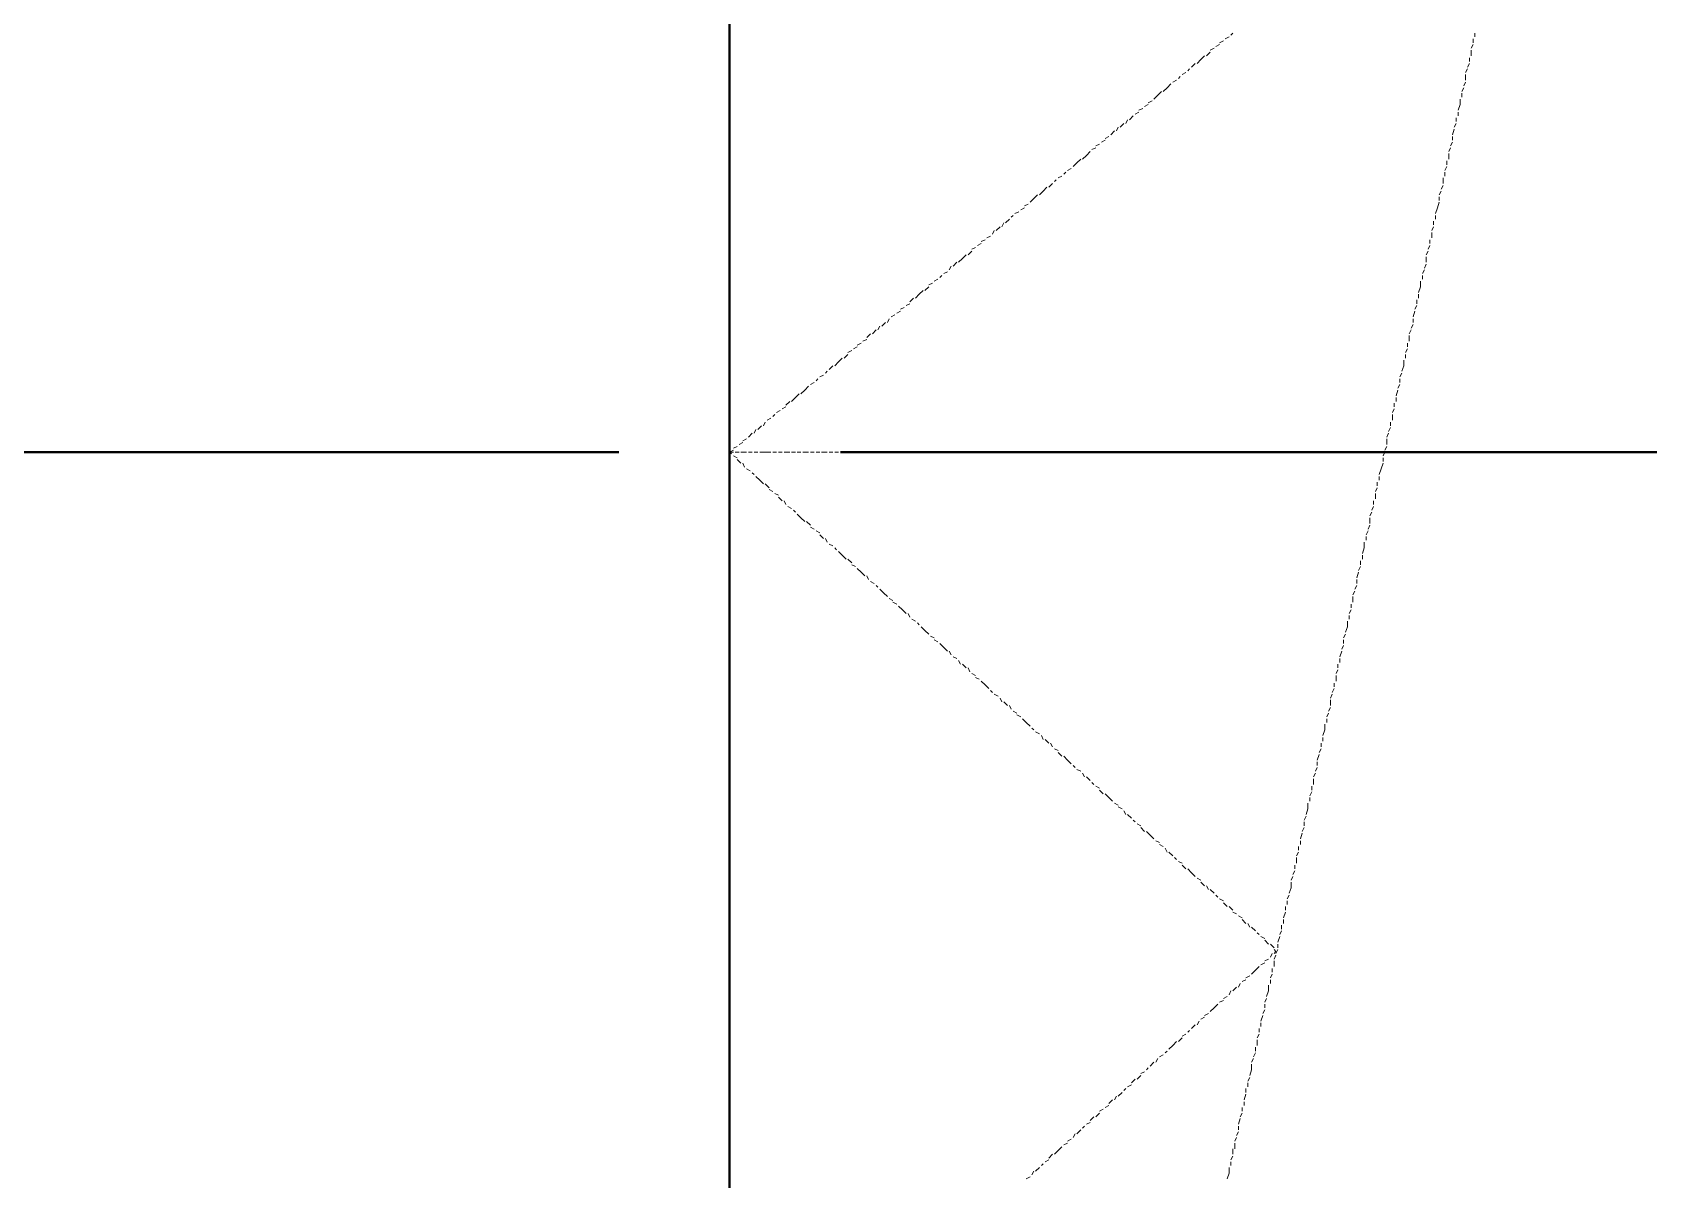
# Model space of a CAD drawing. Extents: x 8 to 21351, y 0 to 420.
# Drawn here: x 15684.14 to 15702.36, y 187.61 to 200.54 of the extents above; entities that cross this region are included whole.
import ezdxf

# ---------------------------------------------------------------- set-up
doc = ezdxf.new("R2010")
doc.units = 0

msp = doc.modelspace()

# ---------------------------------------------------------------- linework, layer by layer
at = {"color": 7, "lineweight": 40}
for p, q in [((15692.001, 262.065), (15692.001, 174.561)), ((15690.752, 195.813), (15663.257, 195.813)), ((15720.745, 195.813), (15693.25, 195.813))]:
    msp.add_line(p, q, dxfattribs=at)
at = {"color": 7, "lineweight": 5}
for p, q in [((15692.001, 200.533), (15692.001, 200.491)), ((15692.001, 200.47), (15692.001, 200.427)), ((15697.525, 200.427), (15697.568, 200.448)), ((15697.589, 200.47), (15697.631, 200.491)), ((15697.652, 200.512), (15697.674, 200.533)), ((15700.383, 200.47), (15700.383, 200.427)), ((15700.404, 200.533), (15700.404, 200.491)), ((15692.001, 200.406), (15692.001, 200.364)), ((15692.001, 200.343), (15692.001, 200.279)), ((15697.314, 200.237), (15697.356, 200.279)), ((15697.377, 200.279), (15697.42, 200.321)), ((15697.42, 200.343), (15697.462, 200.364)), ((15697.483, 200.385), (15697.525, 200.406)), ((15700.383, 200.406), (15700.362, 200.364)), ((15700.362, 200.343), (15700.362, 200.279)), ((15692.001, 200.258), (15692.001, 200.215)), ((15692.001, 200.194), (15692.001, 200.152)), ((15692.001, 200.131), (15692.001, 200.067)), ((15697.102, 200.067), (15697.144, 200.089)), ((15697.166, 200.11), (15697.187, 200.131)), ((15697.208, 200.152), (15697.25, 200.194)), ((15697.271, 200.194), (15697.314, 200.237)), ((15700.319, 200.131), (15700.298, 200.089)), ((15700.341, 200.194), (15700.319, 200.152)), ((15700.341, 200.258), (15700.341, 200.215)), ((15692.001, 200.046), (15692.001, 200.004)), ((15692.001, 199.983), (15692.001, 199.94)), ((15692.001, 199.919), (15692.001, 199.856)), ((15696.89, 199.877), (15696.933, 199.919)), ((15696.933, 199.919), (15696.975, 199.962)), ((15696.996, 199.983), (15697.039, 200.004)), ((15697.06, 200.025), (15697.081, 200.046)), ((15700.277, 199.919), (15700.256, 199.877)), ((15700.298, 199.983), (15700.277, 199.94)), ((15700.298, 200.067), (15700.298, 200.004)), ((15692.001, 199.834), (15692.001, 199.792)), ((15692.001, 199.771), (15692.001, 199.729)), ((15696.679, 199.708), (15696.721, 199.729)), ((15696.721, 199.75), (15696.763, 199.771)), ((15696.785, 199.792), (15696.827, 199.834)), ((15696.827, 199.834), (15696.869, 199.877)), ((15700.235, 199.729), (15700.214, 199.665)), ((15700.235, 199.792), (15700.235, 199.729)), ((15700.256, 199.856), (15700.256, 199.813)), ((15692.001, 199.708), (15692.001, 199.644)), ((15692.001, 199.623), (15692.001, 199.581)), ((15692.001, 199.559), (15692.001, 199.517)), ((15696.467, 199.517), (15696.488, 199.559)), ((15696.509, 199.559), (15696.552, 199.602)), ((15696.573, 199.623), (15696.615, 199.644)), ((15696.615, 199.665), (15696.658, 199.686)), ((15700.192, 199.581), (15700.192, 199.538)), ((15700.214, 199.644), (15700.214, 199.602)), ((15692.001, 199.496), (15692.001, 199.453)), ((15692.001, 199.432), (15692.001, 199.369)), ((15696.234, 199.348), (15696.277, 199.369)), ((15696.298, 199.39), (15696.34, 199.432)), ((15696.361, 199.432), (15696.382, 199.475)), ((15696.404, 199.475), (15696.446, 199.517)), ((15700.171, 199.453), (15700.15, 199.39)), ((15700.15, 199.369), (15700.15, 199.327)), ((15700.192, 199.517), (15700.171, 199.475)), ((15692.001, 199.348), (15692.001, 199.305)), ((15692.001, 199.284), (15692.001, 199.242)), ((15692.001, 199.221), (15692.001, 199.157)), ((15696.023, 199.157), (15696.065, 199.2)), ((15696.086, 199.221), (15696.128, 199.242)), ((15696.128, 199.263), (15696.171, 199.284)), ((15696.192, 199.305), (15696.234, 199.327)), ((15700.129, 199.242), (15700.108, 199.2)), ((15700.108, 199.178), (15700.108, 199.115)), ((15700.15, 199.305), (15700.129, 199.263)), ((15692.001, 199.136), (15692.001, 199.094)), ((15692.001, 199.072), (15692.001, 199.03)), ((15692.001, 199.009), (15692.001, 198.946)), ((15695.811, 198.988), (15695.853, 199.009)), ((15695.874, 199.03), (15695.917, 199.072)), ((15695.917, 199.072), (15695.959, 199.115)), ((15695.98, 199.115), (15696.023, 199.157)), ((15700.087, 199.03), (15700.065, 198.988)), ((15700.087, 199.094), (15700.087, 199.051)), ((15692.001, 198.924), (15692.001, 198.882)), ((15692.001, 198.861), (15692.001, 198.818)), ((15695.599, 198.797), (15695.642, 198.84)), ((15695.663, 198.861), (15695.684, 198.882)), ((15695.705, 198.903), (15695.747, 198.924)), ((15695.769, 198.946), (15695.79, 198.967)), ((15700.044, 198.818), (15700.023, 198.776)), ((15700.044, 198.903), (15700.044, 198.84)), ((15700.065, 198.967), (15700.065, 198.924)), ((15692.001, 198.797), (15692.001, 198.734)), ((15692.001, 198.734), (15692.001, 198.67)), ((15692.001, 198.649), (15692.001, 198.607)), ((15695.388, 198.628), (15695.43, 198.67)), ((15695.43, 198.67), (15695.472, 198.713)), ((15695.493, 198.713), (15695.536, 198.755)), ((15695.536, 198.755), (15695.578, 198.797)), ((15700.002, 198.628), (15699.981, 198.565)), ((15700.023, 198.755), (15700.002, 198.713)), ((15700.002, 198.691), (15700.002, 198.649)), ((15692.001, 198.586), (15692.001, 198.543)), ((15692.001, 198.522), (15692.001, 198.459)), ((15695.176, 198.459), (15695.197, 198.48)), ((15695.218, 198.501), (15695.261, 198.522)), ((15695.282, 198.543), (15695.324, 198.565)), ((15695.324, 198.586), (15695.366, 198.607)), ((15699.981, 198.565), (15699.96, 198.501)), ((15699.96, 198.48), (15699.96, 198.438)), ((15692.001, 198.438), (15692.001, 198.395)), ((15692.001, 198.374), (15692.001, 198.332)), ((15692.001, 198.31), (15692.001, 198.247)), ((15694.964, 198.268), (15694.985, 198.31)), ((15695.007, 198.31), (15695.049, 198.353)), ((15695.07, 198.353), (15695.091, 198.395)), ((15695.112, 198.395), (15695.155, 198.438)), ((15699.938, 198.353), (15699.917, 198.31)), ((15699.917, 198.289), (15699.917, 198.226)), ((15699.938, 198.416), (15699.938, 198.374)), ((15692.001, 198.226), (15692.001, 198.184)), ((15692.001, 198.162), (15692.001, 198.12)), ((15692.001, 198.099), (15692.001, 198.035)), ((15694.731, 198.099), (15694.774, 198.12)), ((15694.795, 198.141), (15694.837, 198.162)), ((15694.837, 198.184), (15694.88, 198.205)), ((15694.901, 198.226), (15694.943, 198.247)), ((15699.896, 198.141), (15699.875, 198.099)), ((15699.896, 198.205), (15699.896, 198.162)), ((15692.001, 198.014), (15692.001, 197.972)), ((15692.001, 197.951), (15692.001, 197.908)), ((15694.477, 197.866), (15694.499, 197.908)), ((15694.52, 197.908), (15694.562, 197.951)), ((15694.583, 197.951), (15694.626, 197.993)), ((15694.626, 197.993), (15694.668, 198.035)), ((15694.689, 198.035), (15694.731, 198.078)), ((15699.854, 197.929), (15699.833, 197.887)), ((15699.875, 198.078), (15699.854, 198.035)), ((15699.854, 198.014), (15699.854, 197.951)), ((15692.001, 197.887), (15692.001, 197.824)), ((15692.001, 197.824), (15692.001, 197.76)), ((15692.001, 197.739), (15692.001, 197.697)), ((15694.245, 197.697), (15694.287, 197.718)), ((15694.308, 197.739), (15694.35, 197.76)), ((15694.372, 197.781), (15694.393, 197.803)), ((15694.414, 197.824), (15694.456, 197.845)), ((15699.79, 197.739), (15699.79, 197.675)), ((15699.833, 197.866), (15699.811, 197.824)), ((15699.811, 197.803), (15699.811, 197.76)), ((15692.001, 197.675), (15692.001, 197.633)), ((15692.001, 197.612), (15692.001, 197.548)), ((15694.033, 197.506), (15694.075, 197.548)), ((15694.096, 197.548), (15694.139, 197.591)), ((15694.139, 197.591), (15694.181, 197.633)), ((15694.202, 197.633), (15694.245, 197.675)), ((15699.79, 197.675), (15699.769, 197.612)), ((15699.769, 197.591), (15699.769, 197.548)), ((15692.001, 197.527), (15692.001, 197.485)), ((15692.001, 197.464), (15692.001, 197.422)), ((15692.001, 197.4), (15692.001, 197.337)), ((15693.821, 197.337), (15693.864, 197.358)), ((15693.885, 197.379), (15693.927, 197.4)), ((15693.927, 197.422), (15693.969, 197.443)), ((15693.991, 197.464), (15694.033, 197.485)), ((15699.727, 197.4), (15699.706, 197.337)), ((15699.748, 197.464), (15699.727, 197.422)), ((15699.748, 197.527), (15699.748, 197.485)), ((15692.001, 197.316), (15692.001, 197.273)), ((15692.001, 197.252), (15692.001, 197.21)), ((15692.001, 197.189), (15692.001, 197.125)), ((15693.61, 197.146), (15693.652, 197.189)), ((15693.673, 197.189), (15693.694, 197.231)), ((15693.715, 197.231), (15693.758, 197.273)), ((15693.779, 197.273), (15693.8, 197.316)), ((15699.684, 197.189), (15699.663, 197.146)), ((15699.706, 197.252), (15699.684, 197.21)), ((15699.706, 197.316), (15699.706, 197.273)), ((15692.001, 197.104), (15692.001, 197.062)), ((15692.001, 197.041), (15692.001, 196.998)), ((15693.398, 196.977), (15693.44, 196.998)), ((15693.44, 197.019), (15693.483, 197.041)), ((15693.504, 197.062), (15693.546, 197.083)), ((15693.546, 197.104), (15693.588, 197.146)), ((15699.642, 197.041), (15699.642, 196.998)), ((15699.663, 197.125), (15699.663, 197.062)), ((15692.001, 196.977), (15692.001, 196.913)), ((15692.001, 196.913), (15692.001, 196.85)), ((15692.001, 196.829), (15692.001, 196.786)), ((15693.186, 196.786), (15693.229, 196.829)), ((15693.229, 196.829), (15693.271, 196.871)), ((15693.292, 196.871), (15693.334, 196.913)), ((15693.334, 196.935), (15693.377, 196.956)), ((15699.6, 196.85), (15699.6, 196.786)), ((15699.642, 196.977), (15699.621, 196.935)), ((15699.621, 196.913), (15699.621, 196.871)), ((15692.001, 196.765), (15692.001, 196.723)), ((15692.001, 196.702), (15692.001, 196.638)), ((15692.975, 196.617), (15692.996, 196.638)), ((15693.017, 196.66), (15693.059, 196.681)), ((15693.08, 196.702), (15693.102, 196.723)), ((15693.123, 196.744), (15693.165, 196.786)), ((15699.579, 196.702), (15699.557, 196.66)), ((15699.557, 196.638), (15699.557, 196.596)), ((15699.6, 196.786), (15699.579, 196.723)), ((15692.001, 196.617), (15692.001, 196.575)), ((15692.001, 196.554), (15692.001, 196.511)), ((15692.001, 196.49), (15692.001, 196.427)), ((15692.742, 196.427), (15692.784, 196.469)), ((15692.805, 196.469), (15692.848, 196.511)), ((15692.848, 196.511), (15692.89, 196.554)), ((15692.911, 196.575), (15692.953, 196.596)), ((15699.536, 196.511), (15699.515, 196.448)), ((15699.557, 196.575), (15699.536, 196.532)), ((15692.001, 196.405), (15692.001, 196.363)), ((15692.001, 196.342), (15692.001, 196.3)), ((15692.001, 196.279), (15692.001, 196.215)), ((15692.53, 196.257), (15692.572, 196.279)), ((15692.594, 196.3), (15692.636, 196.321)), ((15692.636, 196.342), (15692.678, 196.384)), ((15692.699, 196.384), (15692.742, 196.427)), ((15699.494, 196.3), (15699.473, 196.257)), ((15699.494, 196.363), (15699.494, 196.321)), ((15699.515, 196.427), (15699.515, 196.384)), ((15692.001, 196.194), (15692.001, 196.151)), ((15692.001, 196.13), (15692.001, 196.088)), ((15692.318, 196.067), (15692.361, 196.109)), ((15692.382, 196.109), (15692.403, 196.151)), ((15692.424, 196.173), (15692.467, 196.194)), ((15692.488, 196.215), (15692.509, 196.236)), ((15699.452, 196.088), (15699.43, 196.046)), ((15699.452, 196.151), (15699.452, 196.109)), ((15699.473, 196.236), (15699.473, 196.173)), ((15692.001, 196.067), (15692.001, 196.003)), ((15692.001, 196.003), (15692.001, 195.94)), ((15692.001, 195.919), (15692.001, 195.876)), ((15692.107, 195.898), (15692.149, 195.919)), ((15692.149, 195.94), (15692.191, 195.961)), ((15692.213, 195.982), (15692.255, 196.024)), ((15692.276, 196.024), (15692.297, 196.067)), ((15699.43, 196.024), (15699.409, 195.982)), ((15699.409, 195.961), (15699.409, 195.898)), ((15692.001, 195.855), (15692.001, 195.813)), ((15692.001, 195.813), (15692.043, 195.834)), ((15692.001, 195.813), (15692.043, 195.813)), ((15692.022, 195.792), (15692.001, 195.813)), ((15692.001, 195.792), (15692.001, 195.728)), ((15692.043, 195.855), (15692.086, 195.876)), ((15692.086, 195.749), (15692.043, 195.77)), ((15692.064, 195.813), (15692.107, 195.813)), ((15692.128, 195.686), (15692.086, 195.728)), ((15692.128, 195.813), (15692.191, 195.813)), ((15692.213, 195.813), (15692.255, 195.813)), ((15692.276, 195.813), (15692.318, 195.813)), ((15692.34, 195.813), (15692.403, 195.813)), ((15692.403, 195.813), (15692.467, 195.813)), ((15692.488, 195.813), (15692.53, 195.813)), ((15692.551, 195.813), (15692.594, 195.813)), ((15692.615, 195.813), (15692.678, 195.813)), ((15692.699, 195.813), (15692.742, 195.813)), ((15692.763, 195.813), (15692.805, 195.813)), ((15692.826, 195.813), (15692.89, 195.813)), ((15692.911, 195.813), (15692.953, 195.813)), ((15692.975, 195.813), (15693.017, 195.813)), ((15693.038, 195.813), (15693.102, 195.813)), ((15693.123, 195.813), (15693.165, 195.813)), ((15693.186, 195.813), (15693.229, 195.813)), ((15693.25, 195.813), (15693.313, 195.813)), ((15693.313, 195.813), (15693.377, 195.813)), ((15693.398, 195.813), (15693.44, 195.813)), ((15693.461, 195.813), (15693.504, 195.813)), ((15693.525, 195.813), (15693.588, 195.813)), ((15693.61, 195.813), (15693.652, 195.813)), ((15693.673, 195.813), (15693.715, 195.813)), ((15693.737, 195.813), (15693.8, 195.813)), ((15693.821, 195.813), (15693.864, 195.813)), ((15693.885, 195.813), (15693.927, 195.813)), ((15693.948, 195.813), (15694.012, 195.813)), ((15694.033, 195.813), (15694.075, 195.813)), ((15694.096, 195.813), (15694.139, 195.813)), ((15694.16, 195.813), (15694.202, 195.813)), ((15694.223, 195.813), (15694.287, 195.813)), ((15694.308, 195.813), (15694.35, 195.813)), ((15694.372, 195.813), (15694.414, 195.813)), ((15694.435, 195.813), (15694.499, 195.813)), ((15694.52, 195.813), (15694.562, 195.813)), ((15694.583, 195.813), (15694.626, 195.813)), ((15694.647, 195.813), (15694.71, 195.813)), ((15694.731, 195.813), (15694.774, 195.813)), ((15694.795, 195.813), (15694.837, 195.813)), ((15694.858, 195.813), (15694.922, 195.813)), ((15694.943, 195.813), (15694.985, 195.813)), ((15695.007, 195.813), (15695.049, 195.813)), ((15695.07, 195.813), (15695.112, 195.813)), ((15695.134, 195.813), (15695.197, 195.813)), ((15695.218, 195.813), (15695.261, 195.813)), ((15695.282, 195.813), (15695.324, 195.813)), ((15695.345, 195.813), (15695.409, 195.813)), ((15695.43, 195.813), (15695.472, 195.813)), ((15695.493, 195.813), (15695.536, 195.813)), ((15695.557, 195.813), (15695.62, 195.813)), ((15695.642, 195.813), (15695.684, 195.813)), ((15695.705, 195.813), (15695.747, 195.813)), ((15695.769, 195.813), (15695.832, 195.813)), ((15695.853, 195.813), (15695.896, 195.813)), ((15695.917, 195.813), (15695.959, 195.813)), ((15695.98, 195.813), (15696.023, 195.813)), ((15696.044, 195.813), (15696.107, 195.813)), ((15696.128, 195.813), (15696.171, 195.813)), ((15696.192, 195.813), (15696.234, 195.813)), ((15696.255, 195.813), (15696.319, 195.813)), ((15696.34, 195.813), (15696.382, 195.813)), ((15696.404, 195.813), (15696.446, 195.813)), ((15696.467, 195.813), (15696.531, 195.813)), ((15696.552, 195.813), (15696.594, 195.813)), ((15696.615, 195.813), (15696.658, 195.813)), ((15696.679, 195.813), (15696.742, 195.813)), ((15696.742, 195.813), (15696.806, 195.813)), ((15696.827, 195.813), (15696.869, 195.813)), ((15696.89, 195.813), (15696.933, 195.813)), ((15696.954, 195.813), (15697.017, 195.813)), ((15697.039, 195.813), (15697.081, 195.813)), ((15697.102, 195.813), (15697.144, 195.813)), ((15697.166, 195.813), (15697.229, 195.813)), ((15697.25, 195.813), (15697.293, 195.813)), ((15697.314, 195.813), (15697.356, 195.813)), ((15697.377, 195.813), (15697.441, 195.813)), ((15697.462, 195.813), (15697.504, 195.813)), ((15697.525, 195.813), (15697.568, 195.813)), ((15697.589, 195.813), (15697.652, 195.813)), ((15697.652, 195.813), (15697.716, 195.813)), ((15697.737, 195.813), (15697.779, 195.813)), ((15697.801, 195.813), (15697.843, 195.813)), ((15697.864, 195.813), (15697.928, 195.813)), ((15697.949, 195.813), (15697.991, 195.813)), ((15698.012, 195.813), (15698.055, 195.813)), ((15698.076, 195.813), (15698.139, 195.813)), ((15698.16, 195.813), (15698.203, 195.813)), ((15698.224, 195.813), (15698.266, 195.813)), ((15698.287, 195.813), (15698.351, 195.813)), ((15698.372, 195.813), (15698.414, 195.813)), ((15698.436, 195.813), (15698.478, 195.813)), ((15698.499, 195.813), (15698.563, 195.813)), ((15698.563, 195.813), (15698.626, 195.813)), ((15698.647, 195.813), (15698.69, 195.813)), ((15698.711, 195.813), (15698.753, 195.813)), ((15698.774, 195.813), (15698.838, 195.813)), ((15698.859, 195.813), (15698.901, 195.813)), ((15698.922, 195.813), (15698.965, 195.813)), ((15698.986, 195.813), (15699.049, 195.813)), ((15699.071, 195.813), (15699.113, 195.813)), ((15699.134, 195.813), (15699.176, 195.813)), ((15699.198, 195.813), (15699.261, 195.813)), ((15699.282, 195.813), (15699.325, 195.813)), ((15699.346, 195.813), (15699.388, 195.813)), ((15699.388, 195.813), (15699.367, 195.77)), ((15699.367, 195.749), (15699.367, 195.707)), ((15699.409, 195.876), (15699.388, 195.834)), ((15692.001, 195.707), (15692.001, 195.665)), ((15692.001, 195.643), (15692.001, 195.601)), ((15692.001, 195.58), (15692.001, 195.517)), ((15692.17, 195.643), (15692.149, 195.686)), ((15692.234, 195.601), (15692.191, 195.622)), ((15692.276, 195.559), (15692.255, 195.58)), ((15692.34, 195.495), (15692.297, 195.538)), ((15699.346, 195.622), (15699.325, 195.559)), ((15699.325, 195.538), (15699.325, 195.495)), ((15699.367, 195.686), (15699.346, 195.622)), ((15692.001, 195.495), (15692.001, 195.453)), ((15692.001, 195.432), (15692.001, 195.389)), ((15692.001, 195.368), (15692.001, 195.305)), ((15692.382, 195.453), (15692.34, 195.495)), ((15692.445, 195.411), (15692.403, 195.453)), ((15692.488, 195.368), (15692.445, 195.389)), ((15692.551, 195.326), (15692.509, 195.347)), ((15699.303, 195.411), (15699.282, 195.368)), ((15699.282, 195.347), (15699.282, 195.284)), ((15699.303, 195.474), (15699.303, 195.432)), ((15692.001, 195.284), (15692.001, 195.241)), ((15692.001, 195.22), (15692.001, 195.178)), ((15692.594, 195.262), (15692.551, 195.305)), ((15692.636, 195.22), (15692.615, 195.262)), ((15692.699, 195.178), (15692.657, 195.199)), ((15699.261, 195.199), (15699.24, 195.157)), ((15699.261, 195.262), (15699.261, 195.22)), ((15692.001, 195.157), (15692.001, 195.093)), ((15692.001, 195.093), (15692.001, 195.03)), ((15692.001, 195.008), (15692.001, 194.966)), ((15692.742, 195.136), (15692.721, 195.157)), ((15692.805, 195.072), (15692.763, 195.114)), ((15692.848, 195.03), (15692.805, 195.072)), ((15692.911, 194.987), (15692.869, 195.03)), ((15699.219, 194.987), (15699.198, 194.945)), ((15699.24, 195.136), (15699.219, 195.093)), ((15699.219, 195.072), (15699.219, 195.008)), ((15692.001, 194.945), (15692.001, 194.903)), ((15692.001, 194.881), (15692.001, 194.818)), ((15692.953, 194.945), (15692.911, 194.966)), ((15693.017, 194.903), (15692.975, 194.924)), ((15693.059, 194.839), (15693.017, 194.881)), ((15693.102, 194.797), (15693.08, 194.839)), ((15699.198, 194.924), (15699.176, 194.881)), ((15699.176, 194.86), (15699.176, 194.818)), ((15692.001, 194.797), (15692.001, 194.755)), ((15692.001, 194.733), (15692.001, 194.691)), ((15692.001, 194.67), (15692.001, 194.606)), ((15693.165, 194.755), (15693.123, 194.776)), ((15693.207, 194.712), (15693.186, 194.733)), ((15693.271, 194.649), (15693.229, 194.691)), ((15693.313, 194.606), (15693.271, 194.649)), ((15699.155, 194.733), (15699.134, 194.67)), ((15699.134, 194.649), (15699.134, 194.606)), ((15699.155, 194.797), (15699.155, 194.733)), ((15692.001, 194.585), (15692.001, 194.543)), ((15692.001, 194.522), (15692.001, 194.479)), ((15692.001, 194.458), (15692.001, 194.395)), ((15693.377, 194.564), (15693.334, 194.606)), ((15693.419, 194.522), (15693.377, 194.543)), ((15693.483, 194.458), (15693.44, 194.5)), ((15693.525, 194.416), (15693.483, 194.458)), ((15699.092, 194.458), (15699.071, 194.395)), ((15699.113, 194.522), (15699.092, 194.479)), ((15699.113, 194.585), (15699.113, 194.543)), ((15692.001, 194.374), (15692.001, 194.331)), ((15692.001, 194.31), (15692.001, 194.268)), ((15693.567, 194.374), (15693.546, 194.416)), ((15693.631, 194.331), (15693.588, 194.352)), ((15693.673, 194.289), (15693.652, 194.31)), ((15693.737, 194.225), (15693.694, 194.268)), ((15699.071, 194.31), (15699.049, 194.268)), ((15699.071, 194.374), (15699.071, 194.331)), ((15692.001, 194.246), (15692.001, 194.183)), ((15692.001, 194.183), (15692.001, 194.119)), ((15692.001, 194.098), (15692.001, 194.056)), ((15693.779, 194.183), (15693.737, 194.225)), ((15693.842, 194.141), (15693.8, 194.162)), ((15693.885, 194.098), (15693.842, 194.119)), ((15693.948, 194.035), (15693.906, 194.077)), ((15699.007, 194.098), (15699.007, 194.056)), ((15699.049, 194.246), (15699.028, 194.204)), ((15699.028, 194.183), (15699.028, 194.119)), ((15692.001, 194.035), (15692.001, 193.993)), ((15692.001, 193.971), (15692.001, 193.908)), ((15693.991, 193.993), (15693.948, 194.035)), ((15694.033, 193.95), (15694.012, 193.993)), ((15694.096, 193.908), (15694.054, 193.929)), ((15698.965, 193.908), (15698.965, 193.844)), ((15699.007, 194.035), (15698.986, 193.993)), ((15698.986, 193.971), (15698.986, 193.929)), ((15692.001, 193.887), (15692.001, 193.844)), ((15692.001, 193.823), (15692.001, 193.781)), ((15692.001, 193.76), (15692.001, 193.696)), ((15694.139, 193.865), (15694.118, 193.887)), ((15694.202, 193.802), (15694.16, 193.844)), ((15694.245, 193.76), (15694.202, 193.802)), ((15694.308, 193.717), (15694.266, 193.738)), ((15698.944, 193.76), (15698.922, 193.717)), ((15698.965, 193.844), (15698.944, 193.781)), ((15692.001, 193.675), (15692.001, 193.633)), ((15692.001, 193.611), (15692.001, 193.569)), ((15692.001, 193.548), (15692.001, 193.484)), ((15694.35, 193.675), (15694.308, 193.696)), ((15694.414, 193.611), (15694.372, 193.654)), ((15694.456, 193.569), (15694.414, 193.611)), ((15694.499, 193.527), (15694.477, 193.569)), ((15698.901, 193.569), (15698.88, 193.506)), ((15698.922, 193.633), (15698.901, 193.59)), ((15698.922, 193.696), (15698.922, 193.654)), ((15692.001, 193.463), (15692.001, 193.421)), ((15692.001, 193.4), (15692.001, 193.357)), ((15694.562, 193.484), (15694.52, 193.506)), ((15694.604, 193.421), (15694.583, 193.463)), ((15694.668, 193.379), (15694.626, 193.421)), ((15694.71, 193.336), (15694.689, 193.379)), ((15698.859, 193.357), (15698.838, 193.315)), ((15698.859, 193.421), (15698.859, 193.379)), ((15698.88, 193.484), (15698.88, 193.442)), ((15692.001, 193.336), (15692.001, 193.273)), ((15692.001, 193.273), (15692.001, 193.209)), ((15692.001, 193.188), (15692.001, 193.146)), ((15694.774, 193.294), (15694.731, 193.315)), ((15694.816, 193.252), (15694.774, 193.273)), ((15694.88, 193.188), (15694.837, 193.231)), ((15694.922, 193.146), (15694.88, 193.188)), ((15698.817, 193.209), (15698.817, 193.167)), ((15698.838, 193.294), (15698.838, 193.231)), ((15692.001, 193.125), (15692.001, 193.082)), ((15692.001, 193.061), (15692.001, 192.998)), ((15694.964, 193.103), (15694.943, 193.125)), ((15695.028, 193.061), (15694.985, 193.082)), ((15695.07, 192.998), (15695.049, 193.04)), ((15695.134, 192.955), (15695.091, 192.998)), ((15698.795, 193.082), (15698.774, 193.04)), ((15698.774, 193.019), (15698.774, 192.955)), ((15698.817, 193.146), (15698.795, 193.103)), ((15692.001, 192.976), (15692.001, 192.934)), ((15692.001, 192.913), (15692.001, 192.871)), ((15692.001, 192.85), (15692.001, 192.786)), ((15695.176, 192.913), (15695.155, 192.955)), ((15695.239, 192.871), (15695.197, 192.892)), ((15695.282, 192.828), (15695.239, 192.85)), ((15695.345, 192.765), (15695.303, 192.807)), ((15698.753, 192.871), (15698.732, 192.828)), ((15698.732, 192.807), (15698.732, 192.765)), ((15698.774, 192.934), (15698.753, 192.892)), ((15692.001, 192.765), (15692.001, 192.722)), ((15692.001, 192.701), (15692.001, 192.659)), ((15692.001, 192.638), (15692.001, 192.574)), ((15695.388, 192.722), (15695.345, 192.765)), ((15695.43, 192.68), (15695.409, 192.701)), ((15695.493, 192.638), (15695.451, 192.659)), ((15695.536, 192.574), (15695.515, 192.617)), ((15698.711, 192.68), (15698.69, 192.617)), ((15698.711, 192.744), (15698.711, 192.68)), ((15692.001, 192.553), (15692.001, 192.511)), ((15692.001, 192.49), (15692.001, 192.447)), ((15695.599, 192.532), (15695.557, 192.574)), ((15695.642, 192.49), (15695.62, 192.532)), ((15695.705, 192.447), (15695.663, 192.468)), ((15698.668, 192.468), (15698.647, 192.426)), ((15698.668, 192.532), (15698.668, 192.49)), ((15698.69, 192.595), (15698.69, 192.553)), ((15692.001, 192.426), (15692.001, 192.363)), ((15692.001, 192.363), (15692.001, 192.299)), ((15692.001, 192.278), (15692.001, 192.236)), ((15695.747, 192.384), (15695.705, 192.426)), ((15695.811, 192.341), (15695.769, 192.384)), ((15695.853, 192.299), (15695.811, 192.341)), ((15695.896, 192.257), (15695.874, 192.278)), ((15698.626, 192.257), (15698.605, 192.214)), ((15698.647, 192.405), (15698.626, 192.341)), ((15698.626, 192.32), (15698.626, 192.278)), ((15692.001, 192.214), (15692.001, 192.172)), ((15692.001, 192.151), (15692.001, 192.088)), ((15692.001, 192.066), (15692.001, 192.024)), ((15695.959, 192.214), (15695.917, 192.236)), ((15696.001, 192.151), (15695.98, 192.193)), ((15696.065, 192.109), (15696.023, 192.151)), ((15696.107, 192.066), (15696.086, 192.088)), ((15698.605, 192.193), (15698.584, 192.151)), ((15698.584, 192.13), (15698.584, 192.066)), ((15692.001, 192.003), (15692.001, 191.96)), ((15692.001, 191.939), (15692.001, 191.876)), ((15696.171, 192.024), (15696.128, 192.045)), ((15696.213, 191.96), (15696.171, 192.003)), ((15696.277, 191.918), (15696.234, 191.96)), ((15696.319, 191.876), (15696.277, 191.918)), ((15698.563, 191.982), (15698.541, 191.939)), ((15698.541, 191.918), (15698.541, 191.876)), ((15698.563, 192.045), (15698.563, 192.003)), ((15692.001, 191.855), (15692.001, 191.812)), ((15692.001, 191.791), (15692.001, 191.749)), ((15692.001, 191.728), (15692.001, 191.664)), ((15696.382, 191.833), (15696.34, 191.855)), ((15696.425, 191.791), (15696.382, 191.812)), ((15696.467, 191.728), (15696.446, 191.77)), ((15696.531, 191.685), (15696.488, 191.728)), ((15698.499, 191.707), (15698.478, 191.664)), ((15698.52, 191.791), (15698.499, 191.728)), ((15698.52, 191.855), (15698.52, 191.791)), ((15692.001, 191.643), (15692.001, 191.601)), ((15692.001, 191.579), (15692.001, 191.537)), ((15696.573, 191.643), (15696.552, 191.664)), ((15696.636, 191.601), (15696.594, 191.622)), ((15696.679, 191.537), (15696.636, 191.579)), ((15696.742, 191.495), (15696.7, 191.537)), ((15698.478, 191.579), (15698.457, 191.537)), ((15698.478, 191.643), (15698.478, 191.601)), ((15692.001, 191.516), (15692.001, 191.452)), ((15692.001, 191.452), (15692.001, 191.389)), ((15692.001, 191.368), (15692.001, 191.326)), ((15696.785, 191.452), (15696.742, 191.495)), ((15696.848, 191.41), (15696.806, 191.431)), ((15696.89, 191.368), (15696.848, 191.389)), ((15696.933, 191.304), (15696.912, 191.347)), ((15698.414, 191.368), (15698.414, 191.326)), ((15698.457, 191.516), (15698.436, 191.452)), ((15698.436, 191.431), (15698.436, 191.389)), ((15692.001, 191.304), (15692.001, 191.262)), ((15692.001, 191.241), (15692.001, 191.177)), ((15692.001, 191.156), (15692.001, 191.114)), ((15696.996, 191.262), (15696.954, 191.304)), ((15697.039, 191.22), (15697.017, 191.241)), ((15697.102, 191.177), (15697.06, 191.198)), ((15697.144, 191.114), (15697.102, 191.156)), ((15698.372, 191.156), (15698.372, 191.114)), ((15698.414, 191.304), (15698.393, 191.262)), ((15698.393, 191.241), (15698.393, 191.177)), ((15692.001, 191.093), (15692.001, 191.05)), ((15692.001, 191.029), (15692.001, 190.966)), ((15697.208, 191.071), (15697.166, 191.114)), ((15697.25, 191.029), (15697.208, 191.071)), ((15697.314, 190.987), (15697.271, 191.008)), ((15698.351, 191.029), (15698.33, 190.987)), ((15698.372, 191.093), (15698.351, 191.05)), ((15692.001, 190.945), (15692.001, 190.902)), ((15692.001, 190.881), (15692.001, 190.839)), ((15692.001, 190.817), (15692.001, 190.754)), ((15697.356, 190.923), (15697.314, 190.966)), ((15697.398, 190.881), (15697.377, 190.923)), ((15697.462, 190.839), (15697.42, 190.881)), ((15697.504, 190.796), (15697.483, 190.817)), ((15698.309, 190.817), (15698.287, 190.775)), ((15698.33, 190.902), (15698.309, 190.839)), ((15698.33, 190.966), (15698.33, 190.902)), ((15692.001, 190.733), (15692.001, 190.69)), ((15692.001, 190.669), (15692.001, 190.627)), ((15697.568, 190.754), (15697.525, 190.775)), ((15697.61, 190.69), (15697.568, 190.733)), ((15697.674, 190.648), (15697.631, 190.69)), ((15697.716, 190.606), (15697.674, 190.627)), ((15698.266, 190.627), (15698.245, 190.564)), ((15698.266, 190.69), (15698.266, 190.648)), ((15698.287, 190.754), (15698.287, 190.712)), ((15692.001, 190.606), (15692.001, 190.542)), ((15692.001, 190.542), (15692.001, 190.479)), ((15692.001, 190.458), (15692.001, 190.415)), ((15697.779, 190.564), (15697.737, 190.585)), ((15697.822, 190.5), (15697.779, 190.542)), ((15697.864, 190.458), (15697.843, 190.5)), ((15697.928, 190.415), (15697.885, 190.458)), ((15698.224, 190.479), (15698.224, 190.436)), ((15698.245, 190.542), (15698.245, 190.5)), ((15692.001, 190.394), (15692.001, 190.352)), ((15692.001, 190.331), (15692.001, 190.267)), ((15692.001, 190.246), (15692.001, 190.204)), ((15697.97, 190.373), (15697.949, 190.394)), ((15698.033, 190.331), (15697.991, 190.352)), ((15698.076, 190.267), (15698.033, 190.31)), ((15698.139, 190.225), (15698.097, 190.267)), ((15698.203, 190.352), (15698.182, 190.288)), ((15698.182, 190.267), (15698.182, 190.225)), ((15698.224, 190.415), (15698.203, 190.373)), ((15692.001, 190.183), (15692.001, 190.14)), ((15692.001, 190.119), (15692.001, 190.055)), ((15698.033, 190.077), (15698.076, 190.098)), ((15698.097, 190.119), (15698.118, 190.161)), ((15698.16, 190.183), (15698.139, 190.204)), ((15698.139, 190.161), (15698.16, 190.183)), ((15698.16, 190.14), (15698.139, 190.098)), ((15698.139, 190.077), (15698.139, 190.013)), ((15698.182, 190.204), (15698.16, 190.161)), ((15692.001, 190.034), (15692.001, 189.992)), ((15692.001, 189.971), (15692.001, 189.929)), ((15692.001, 189.907), (15692.001, 189.844)), ((15697.822, 189.886), (15697.864, 189.907)), ((15697.885, 189.929), (15697.928, 189.971)), ((15697.928, 189.971), (15697.97, 190.013)), ((15697.991, 190.034), (15698.033, 190.055)), ((15698.118, 189.929), (15698.097, 189.886)), ((15698.118, 189.992), (15698.118, 189.95)), ((15692.001, 189.823), (15692.001, 189.78)), ((15692.001, 189.759), (15692.001, 189.717)), ((15697.631, 189.696), (15697.652, 189.738)), ((15697.674, 189.738), (15697.716, 189.78)), ((15697.737, 189.78), (15697.758, 189.823)), ((15697.779, 189.844), (15697.822, 189.865)), ((15698.076, 189.738), (15698.055, 189.674)), ((15698.076, 189.802), (15698.076, 189.738)), ((15698.097, 189.865), (15698.097, 189.823)), ((15692.001, 189.696), (15692.001, 189.632)), ((15692.001, 189.632), (15692.001, 189.569)), ((15692.001, 189.548), (15692.001, 189.505)), ((15697.42, 189.505), (15697.462, 189.548)), ((15697.462, 189.548), (15697.504, 189.59)), ((15697.525, 189.611), (15697.568, 189.632)), ((15697.568, 189.653), (15697.61, 189.674)), ((15698.033, 189.526), (15698.012, 189.484)), ((15698.055, 189.653), (15698.033, 189.611)), ((15698.033, 189.59), (15698.033, 189.548)), ((15692.001, 189.484), (15692.001, 189.442)), ((15692.001, 189.421), (15692.001, 189.357)), ((15692.001, 189.336), (15692.001, 189.293)), ((15697.208, 189.315), (15697.25, 189.357)), ((15697.271, 189.357), (15697.293, 189.399)), ((15697.314, 189.421), (15697.356, 189.442)), ((15697.356, 189.463), (15697.398, 189.484)), ((15698.012, 189.463), (15697.991, 189.399)), ((15697.991, 189.378), (15697.991, 189.336)), ((15692.001, 189.272), (15692.001, 189.23)), ((15692.001, 189.209), (15692.001, 189.145)), ((15696.996, 189.124), (15697.039, 189.167)), ((15697.06, 189.167), (15697.102, 189.209)), ((15697.102, 189.23), (15697.144, 189.251)), ((15697.166, 189.272), (15697.187, 189.293)), ((15697.97, 189.251), (15697.949, 189.209)), ((15697.949, 189.188), (15697.949, 189.124)), ((15697.97, 189.315), (15697.97, 189.272)), ((15692.001, 189.124), (15692.001, 189.082)), ((15692.001, 189.061), (15692.001, 189.018)), ((15692.001, 188.997), (15692.001, 188.934)), ((15696.806, 188.934), (15696.827, 188.976)), ((15696.848, 188.997), (15696.89, 189.018)), ((15696.912, 189.04), (15696.933, 189.061)), ((15696.954, 189.082), (15696.996, 189.124)), ((15697.906, 188.976), (15697.885, 188.934)), ((15697.928, 189.04), (15697.906, 188.997)), ((15697.928, 189.103), (15697.928, 189.061)), ((15692.001, 188.912), (15692.001, 188.87)), ((15692.001, 188.849), (15692.001, 188.807)), ((15696.636, 188.807), (15696.679, 188.828)), ((15696.7, 188.849), (15696.721, 188.87)), ((15696.742, 188.891), (15696.785, 188.934)), ((15697.885, 188.849), (15697.864, 188.786)), ((15697.885, 188.912), (15697.885, 188.849)), ((15692.001, 188.786), (15692.001, 188.722)), ((15692.001, 188.722), (15692.001, 188.659)), ((15692.001, 188.637), (15692.001, 188.595)), ((15696.446, 188.616), (15696.467, 188.637)), ((15696.488, 188.659), (15696.531, 188.68)), ((15696.531, 188.701), (15696.573, 188.743)), ((15696.594, 188.743), (15696.636, 188.786)), ((15697.822, 188.637), (15697.822, 188.595)), ((15697.864, 188.764), (15697.843, 188.722)), ((15697.843, 188.701), (15697.843, 188.659)), ((15692.001, 188.574), (15692.001, 188.531)), ((15692.001, 188.51), (15692.001, 188.447)), ((15692.001, 188.426), (15692.001, 188.383)), ((15696.234, 188.426), (15696.277, 188.447)), ((15696.277, 188.468), (15696.319, 188.51)), ((15696.34, 188.51), (15696.361, 188.553)), ((15696.382, 188.553), (15696.425, 188.595)), ((15697.779, 188.426), (15697.779, 188.383)), ((15697.822, 188.574), (15697.801, 188.51)), ((15697.801, 188.489), (15697.801, 188.447)), ((15692.001, 188.362), (15692.001, 188.32)), ((15692.001, 188.299), (15692.001, 188.235)), ((15696.023, 188.235), (15696.065, 188.256)), ((15696.065, 188.277), (15696.107, 188.32)), ((15696.128, 188.32), (15696.171, 188.362)), ((15696.171, 188.383), (15696.213, 188.405)), ((15697.758, 188.299), (15697.737, 188.235)), ((15697.779, 188.362), (15697.758, 188.32)), ((15692.001, 188.214), (15692.001, 188.172)), ((15692.001, 188.15), (15692.001, 188.108)), ((15692.001, 188.087), (15692.001, 188.024)), ((15695.811, 188.045), (15695.853, 188.066)), ((15695.874, 188.087), (15695.896, 188.129)), ((15695.917, 188.129), (15695.959, 188.172)), ((15695.98, 188.193), (15696.001, 188.214)), ((15697.716, 188.087), (15697.695, 188.045)), ((15697.737, 188.15), (15697.716, 188.108)), ((15697.737, 188.214), (15697.737, 188.172)), ((15692.001, 188.002), (15692.001, 187.96)), ((15692.001, 187.939), (15692.001, 187.897)), ((15692.001, 187.875), (15692.001, 187.812)), ((15695.599, 187.854), (15695.642, 187.897)), ((15695.663, 187.897), (15695.705, 187.939)), ((15695.705, 187.939), (15695.747, 187.981)), ((15695.769, 188.002), (15695.811, 188.024)), ((15697.674, 187.875), (15697.652, 187.833)), ((15697.674, 187.96), (15697.674, 187.897)), ((15697.695, 188.024), (15697.695, 187.96)), ((15692.001, 187.812), (15692.001, 187.748)), ((15692.001, 187.727), (15692.001, 187.685)), ((15695.409, 187.664), (15695.43, 187.706)), ((15695.451, 187.706), (15695.493, 187.748)), ((15695.515, 187.769), (15695.536, 187.791)), ((15695.557, 187.812), (15695.599, 187.833)), ((15697.631, 187.748), (15697.631, 187.685)), ((15697.652, 187.812), (15697.652, 187.769)), ((15692.001, 187.664), (15692.001, 187.621)), ((15695.345, 187.621), (15695.388, 187.643)), ((15697.631, 187.685), (15697.61, 187.621))]:
    msp.add_line(p, q, dxfattribs=at)
at = {"lineweight": 25}
for p, q in [((15692.001, 200.406), (15692.001, 199.411)), ((15692.001, 197.908), (15692.001, 177.906))]:
    msp.add_line(p, q, dxfattribs=at)

doc.saveas('drawing.dxf')
